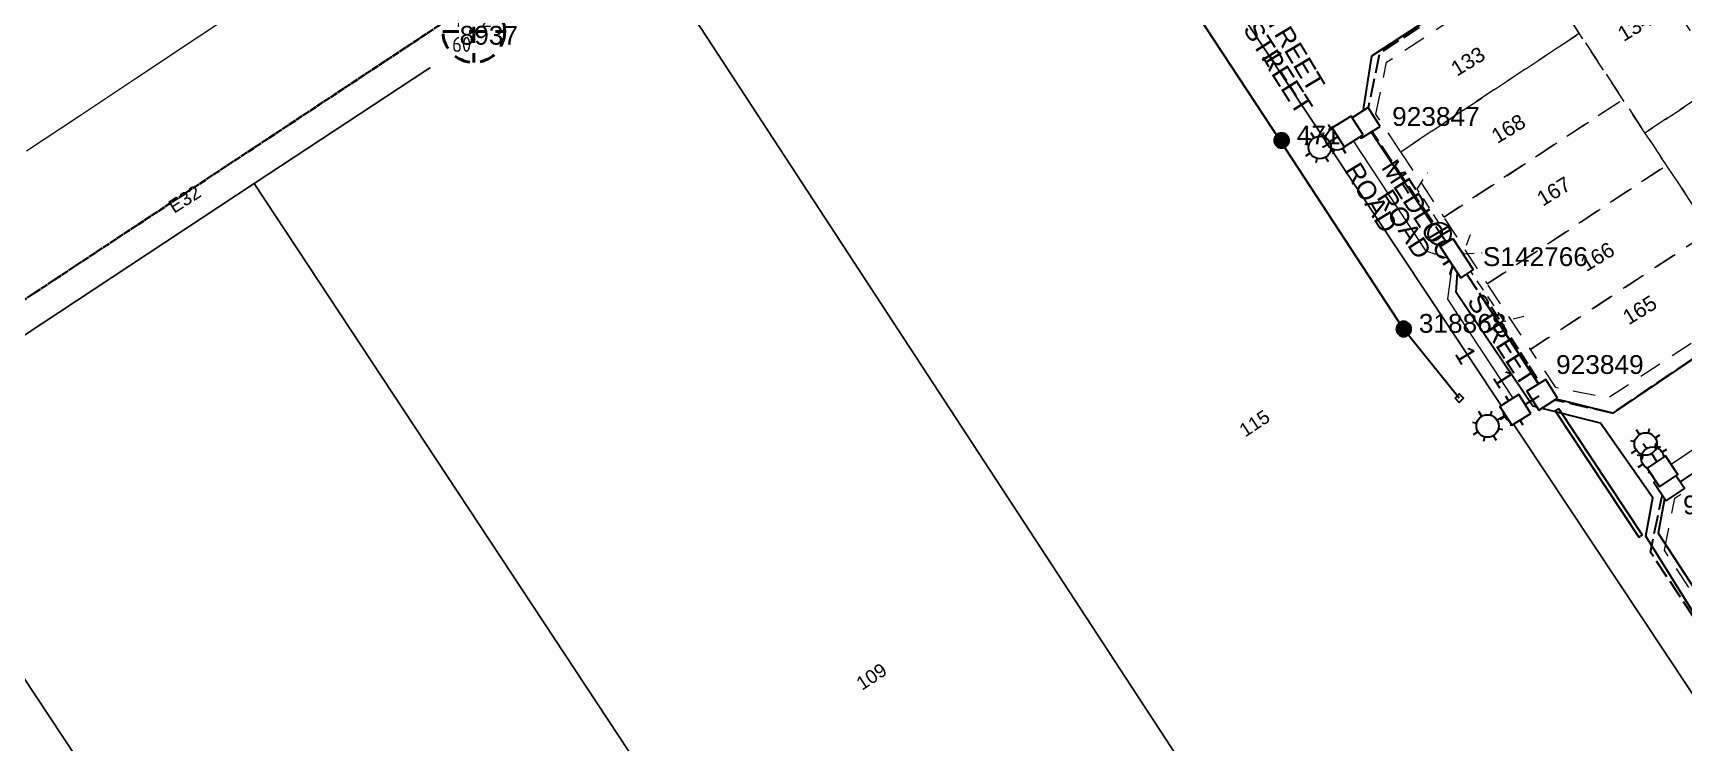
# Model space of a CAD drawing. Header units: metres. Extents: x 301970 to 303550, y 6271876 to 6273079.
# Drawn here: x 302171.3 to 302391, y 6272553.1 to 6272647.6 of the extents above; entities that cross this region are included whole.
import ezdxf
from ezdxf.enums import TextEntityAlignment as Align

# ---------------------------------------------------------------- set-up
doc = ezdxf.new("R2010")
doc.units = ezdxf.units.M
for name, pattern in [('Cable Exist OH', [1, 1, 0]), ('Dash', [5, 3, -2]), ('IE Trench LV', [6.5, 5, -1.5]), ('IECLdasha', [5, 3, -2])]:
    doc.linetypes.add(name, pattern=pattern)
for name, color, linetype in [('_User SL New', 7, 'Continuous'), ('_User_SL_SPonly', 7, 'Continuous'), ('Duct_SP_NEW', 7, 'Continuous'), ('Equip_LV_NEW', 7, 'Continuous'), ('Equip_SL_EXT', 7, 'Continuous'), ('Equip_SP_SL_EXT', 7, 'Continuous'), ('Mains_HV_EXT', 7, 'Continuous'), ('Mains_LV_EXT', 7, 'Continuous'), ('Mains_LV_NEW_R6', 7, 'Continuous'), ('Mains_LV_NEW_T84', 7, 'Continuous'), ('Mains_SL_EXT', 7, 'Continuous'), ('Notes_HV_MISC', 7, 'Continuous'), ('Notes_LV_MISC', 7, 'Continuous'), ('Services_SP_EXT', 7, 'Continuous'), ('SupportsOH_SP_TR_HV_LV_SL_EXT', 7, 'Continuous'), ('SupportsUG_SP_LV_NEW', 7, 'Continuous'), ('Trench_SP_NEW', 7, 'Continuous')]:
    doc.layers.add(name, color=color, linetype=linetype)
doc.layers.add('Cadastre Developer_SP_NEW', color=7, linetype='Continuous', lineweight=5)
doc.layers.add('Cadastre Roads_SP_NEW', color=7, linetype='Continuous', lineweight=5)
doc.layers.add('Cadastre Land Parcels_SP_EXT', color=7, linetype='Continuous', lineweight=5, transparency=0.7)
doc.layers.add('Cadastre Roads_SP_EXT', color=7, linetype='Continuous', lineweight=5, transparency=0.7)
doc.styles.add('iecARIAL', font='arial.ttf', dxfattribs={"height": 2})
doc.styles.add('IESYMBOL1', font='isocp.shx')
doc.styles.add('POLE_LABEL', font='arial.ttf')
doc.styles.add('RoadName', font='arial.ttf', dxfattribs={"height": 2.5})
doc.styles.add('SL_LABEL', font='arial.ttf')
doc.styles.add('SLCP_LABEL', font='arial.ttf', dxfattribs={"height": 3.5})
doc.styles.get("Standard").update_dxf_attribs({"font": 'arial.ttf'})
doc.linetypes.add('Cable New UG', pattern='A,7,-0.25,["x",Standard,S=2,R=0,X=0.2,Y=-0.8],-2.1', length=9.35)
doc.linetypes.add('Cable Rem', pattern='A,6.5,-0.001,["X",Standard,S=2.5,R=0,X=0,Y=-1.27],-0.001', length=6.502)
doc.linetypes.add('IE Trench HV', pattern='A,7,-0.2,["/",Standard,S=3,R=0,X=0.6,Y=-1.4],-2.5', length=9.7)
doc.linetypes.add('IECLROUO1', pattern='A,7,-0.7,[133,ltypeshp.shx,S=0.5,R=0,X=-0.3,Y=-0.1],-1.2', length=8.9)

# ---------------------------------------------------------------- blocks, each defined once
blk = doc.blocks.new('SL_LANTERN_EXT')
at = {"lineweight": 40}
for p, q in [((-1.46, 5.68), (-1.06, 5.28)), ((0, 1.97), (0, 6.47)), ((1.46, 5.68), (1.06, 5.28)), ((-2.25, 4.22), (2.25, 4.22)), ((-1.46, 2.76), (-1.06, 3.16)), ((0, 0), (0, 2.72)), ((1.46, 2.76), (1.06, 3.16))]:
    blk.add_line(p, q, dxfattribs=at)
blk.add_circle((0, 4.22), 1.5, dxfattribs=at)
at = {"style": 'iecARIAL', "flags": 8}
blk.add_attdef('ASSET_NUM', (1.5, 1.5), '', height=2.5, dxfattribs=at)
for tag, p, height, flags in [('OPERATING_VOLTAGE', (0.98, -1.65), 0.2, 9), ('ORIENTATION', (0.98, -1.85), 0.2, 9), ('OWNED_BY', (0.98, -2.05), 0.2, 9), ('STATE', (0.98, -2.25), 0.2, 9), ('CONSTRUCTED_VOLTAGE', (0.98, -0.65), 0.2, 9), ('CONTROL_TYPE', (0.98, -0.85), 0.2, 9), ('LANTERN_PURPOSE', (0.98, -1.05), 0.2, 9), ('LANTERN_TYPE', (0.98, -1.25), 0.2, 9), ('NO_PHASES', (0.98, -1.45), 0.2, 9), ('LNUMBER', (2.18, -3.25), 2.5, 8), ('USAGE', (0.98, -2.45), 0.2, 9), ('CEXIST', (0.98, -2.65), 0.2, 9), ('CNEW', (0.98, -2.85), 0.2, 9), ('CNUMBER', (0.98, -3.05), 0.2, 9), ('CREMOVE', (0.98, -3.25), 0.2, 9), ('CREPLACE', (0.98, -3.45), 0.2, 9), ('LKINGHEIGHT', (0.98, -3.65), 0.2, 9), ('LBRACKET', (0.98, -3.85), 0.2, 9), ('LBRACKETVOCAB', (0.98, -4.05), 0.2, 9), ('LCATEGORY', (0.98, -4.25), 0.2, 9), ('LCHARGE1', (0.98, -4.45), 0.2, 9), ('LCHARGE1PERCENT', (0.98, -4.65), 0.2, 9), ('LCHARGE2', (0.98, -4.85), 0.2, 9), ('LCHARGE2PERCENT', (0.98, -5.05), 0.2, 9), ('LCHARGE3', (0.98, -5.25), 0.2, 9), ('LCHARGE3PERCENT', (0.98, -5.45), 0.2, 9), ('LEXIST', (0.98, -5.65), 0.2, 9), ('LLAMP', (0.98, -5.85), 0.2, 9), ('LLAMPVOCAB', (0.98, -6.05), 0.2, 9), ('LMAST', (0.98, -6.25), 0.2, 9), ('LMASTVOCAB', (0.98, -6.45), 0.2, 9), ('LNEW', (0.98, -6.65), 0.2, 9), ('LANTNUMBER', (0.98, -6.85), 0.2, 9), ('LOUTREACH', (0.98, -7.25), 0.2, 9), ('LOUTREACHVOCAB', (0.98, -7.45), 0.2, 9), ('LRATECODE', (0.98, -7.65), 0.2, 9), ('LREMOVE', (0.98, -7.85), 0.2, 9), ('LREPLACE', (0.98, -8.05), 0.2, 9), ('LTYPE', (0.98, -8.25), 0.2, 9), ('LTYPEVOCAB', (0.98, -8.45), 0.2, 9), ('LEGEND', (0.98, -8.65), 0.2, 9), ('LOCATION', (0.98, -8.85), 0.2, 9), ('STREETNAME', (0.98, -9.25), 0.2, 9), ('SUBURB', (0.98, -9.45), 0.2, 1), ('NOTES', (0.98, -9.05), 0.2, 9)]:
    blk.add_attdef(tag, p, '', height=height, dxfattribs=dict(flags=flags))
blk = doc.blocks.new('CCP_EXT')
at = {"flags": 9}
for tag, p in [('STATE', (0, -1.8)), ('NOTES', (0, -2))]:
    blk.add_attdef(tag, text='', height=0.2, dxfattribs=at).set_placement(p, align=Align.MIDDLE_LEFT)
blk.add_wipeout([(0, 0.57), (0.57, 0), (0, -0.57), (-0.57, 0)])
blk.add_lwpolyline([(-0.57, 0), (0, 0.57), (0.57, 0), (0, -0.57), (-0.57, 0)])
at = {"flags": 1}
blk.add_attdef('Z', (0, 0), '', height=0.2, dxfattribs=at)
at = {"flags": 9}
for tag, p in [('CCP_TYPE', (0, 0)), ('CONSTRUCTED_VOLTAGE', (0, -0.2)), ('OPERATING_VOLTAGE', (0, -0.6)), ('ORIENTATION', (0, -0.8)), ('OWNED_BY', (0, -1)), ('NO_PHASES', (0, -0.4)), ('USAGE', (0, -1.2)), ('LEGEND', (0, -1.4)), ('LIFE_SUPPORT', (0, -1.6))]:
    blk.add_attdef(tag, text='', height=0.2, dxfattribs=at).set_placement(p, align=Align.MIDDLE_LEFT)
blk = doc.blocks.new('POLE_EXT')
blk.add_hatch(color=256).paths.add_polyline_path([(-1, 0, 1), (1, 0, 1)])
blk.add_lwpolyline([(-1, 0, 1), (1, 0, 1)], format="xyb", close=True)
for tag, height, flags, p in [('pNumber', 2.5, 8, (-17.84, 2.07)), ('OWNED_BY', 0.2, 9, (1.35, -0.4)), ('SPECIAL_USE', 0.2, 9, (1.35, -0.8)), ('STATE', 0.2, 9, (1.35, -1)), ('cLV', 0.2, 9, (1.35, -1.4)), ('hDepth', 0.2, 9, (1.35, -1.6)), ('hDia', 0.2, 9, (1.35, -1.8)), ('cHV', 0.2, 9, (1.35, -2)), ('PARENT', 0.2, 9, (1.35, -0.6)), ('USAGE', 0.2, 9, (1.35, -1.2)), ('LBRACKET', 0.2, 9, (1.35, -2.2)), ('cLinedev', 0.2, 9, (1.35, -3.4)), ('pExisting', 0.2, 9, (1.35, -3.8)), ('pFooting', 0.2, 9, (1.35, -4.4)), ('LExisting', 0.2, 9, (1.35, -2.4)), ('LANTNUMBER', 0.2, 9, (1.35, -2.6)), ('LOther', 0.2, 9, (1.35, -2.8)), ('LRemove', 0.2, 9, (1.35, -3)), ('LEGEND', 0.2, 9, (1.35, -3.2)), ('LOCATION', 0.2, 9, (1.35, -3.6)), ('PFNUMBER', 0.2, 9, (1.35, -4)), ('NEWPFNUMBER', 0.2, 9, (1.35, -4.2)), ('pNew', 0.2, 9, (1.35, -4.6)), ('pRelocate', 0.2, 9, (1.35, -5)), ('pRemove', 0.2, 9, (1.35, -5.2)), ('pReplace', 0.2, 9, (1.35, -5.4)), ('pStay', 0.2, 9, (1.35, -5.6)), ('pType', 0.2, 9, (1.35, -5.8)), ('cspan', 0.2, 9, (1.35, -6)), ('STREETNAME', 0.2, 9, (1.35, -6.2)), ('SUBURB', 0.2, 9, (1.35, -6.4)), ('NOTES', 0.2, 9, (1.35, -6.6)), ('OPERATED_BY', 0.2, 9, (1.36, -7.01)), ('MAINTAINED_BY', 0.2, 9, (1.36, -6.81))]:
    blk.add_attdef(tag, text='', height=height, dxfattribs=dict(flags=flags)).set_placement(p, align=Align.MIDDLE_LEFT)
at = {"style": 'POLE_LABEL'}
for tag, height, flags, p in [('ASSET_NUM', 2.5, 8, (2, 2)), ('STRUCTURE_PLANT_NUMBER', 0.2, 9, (1.35, 0.03)), ('STREET_CODE', 0.2, 9, (1.35, -0.2))]:
    blk.add_attdef(tag, text='', height=height, dxfattribs=dict(at, flags=flags)).set_placement(p, align=Align.MIDDLE_LEFT)
at = {"flags": 1}
blk.add_attdef('Z', (1.35, -7.33), '', height=0.2, dxfattribs=at)
blk = doc.blocks.new('SLCP_ZELL_EXT')
blk.add_wipeout([(-0.24, 7.5), (-0.71, 7.47), (-1.17, 7.41), (-1.64, 7.32), (-2.09, 7.21), (-2.54, 7.06), (-2.98, 6.89), (-3.41, 6.69), (-3.82, 6.46), (-4.22, 6.21), (-4.6, 5.93), (-4.96, 5.63), (-5.31, 5.31), (-5.63, 4.96), (-5.93, 4.6), (-6.21, 4.22), (-6.46, 3.82), (-6.69, 3.41), (-6.89, 2.98), (-7.06, 2.54), (-7.21, 2.09), (-7.32, 1.64), (-7.41, 1.17), (-7.47, 0.71), (-7.5, 0.24), (-7.5, -0.24), (-7.47, -0.71), (-7.41, -1.17), (-7.32, -1.64), (-7.21, -2.09), (-7.06, -2.54), (-6.89, -2.98), (-6.69, -3.41), (-6.46, -3.82), (-6.21, -4.22), (-5.93, -4.6), (-5.63, -4.96), (-5.31, -5.31), (-4.96, -5.63), (-4.6, -5.93), (-4.22, -6.21), (-3.82, -6.46), (-3.41, -6.69), (-2.98, -6.89), (-2.54, -7.06), (-2.09, -7.21), (-1.64, -7.32), (-1.17, -7.41), (-0.71, -7.47), (-0.24, -7.5), (0.24, -7.5), (0.71, -7.47), (1.17, -7.41), (1.64, -7.32), (2.09, -7.21), (2.54, -7.06), (2.98, -6.89), (3.41, -6.69), (3.82, -6.46), (4.22, -6.21), (4.6, -5.93), (4.96, -5.63), (5.31, -5.31), (5.63, -4.96), (5.93, -4.6), (6.21, -4.22), (6.46, -3.82), (6.69, -3.41), (6.89, -2.98), (7.06, -2.54), (7.21, -2.09), (7.32, -1.64), (7.41, -1.17), (7.47, -0.71), (7.5, -0.24), (7.5, 0.24), (7.47, 0.71), (7.41, 1.17), (7.32, 1.64), (7.21, 2.09), (7.06, 2.54), (6.89, 2.98), (6.69, 3.41), (6.46, 3.82), (6.21, 4.22), (5.93, 4.6), (5.63, 4.96), (5.31, 5.31), (4.96, 5.63), (4.6, 5.93), (4.22, 6.21), (3.82, 6.46), (3.41, 6.69), (2.98, 6.89), (2.54, 7.06), (2.09, 7.21), (1.64, 7.32), (1.17, 7.41), (0.71, 7.47), (0.24, 7.5)])
at = {"linetype": 'Dash', "lineweight": 40, "ltscale": 0.7}
for p, q in [((0, 4.11), (0, -4.11)), ((-4.11, 0), (4.11, 0))]:
    blk.add_line(p, q, dxfattribs=at)
blk.add_circle((0, 0), 4.11, dxfattribs=at)
at = {"lineweight": 40, "style": 'IESYMBOL1'}
for s, p in [('P', (-1.6, 0)), ('Z', (1.7, 0)), ('60', (-1.61, -3.31))]:
    blk.add_text(s, height=2, dxfattribs=at).set_placement(p, align=Align.BOTTOM_CENTER)
at = {"style": 'SLCP_LABEL'}
for tag, height, flags, p in [('ASSET_NUM', 2.5, 8, (2, 2)), ('STREET_CODE', 0.2, 9, (0, -0.2))]:
    blk.add_attdef(tag, text='', height=height, dxfattribs=dict(at, flags=flags)).set_placement(p, align=Align.MIDDLE_LEFT)
at = {"flags": 1}
blk.add_attdef('Z', (0, 0), '', height=0.2, dxfattribs=at)
at = {"flags": 9}
for tag, p in [('CONSTRUCTED_VOLTAGE', (0, -0.4)), ('CONTROL_TYPE', (0, -0.6)), ('OPERATING_VOLTAGE', (0, -1)), ('ORIENTATION', (0, -1.2)), ('OWNED_BY', (0, -1.4)), ('STATE', (0, -2)), ('NO_PHASES', (0, -0.8)), ('USAGE', (0, -1.6)), ('LOCATION', (0, -1.8)), ('NOTES', (0, -2.2))]:
    blk.add_attdef(tag, text='', height=0.2, dxfattribs=at).set_placement(p, align=Align.MIDDLE_LEFT)
blk = doc.blocks.new('*U69')
blk.add_wipeout([(0.9, 3.56), (3.63, -0.57), (1.98, -1.66), (-0.75, 2.47)])
at = {"lineweight": -3}
blk.add_lwpolyline([(0.9, 3.56), (3.63, -0.57), (1.98, -1.66), (-0.75, 2.47)], close=True, dxfattribs=at)
for tag, height, flags, p in [('ASSET_NUM', 2.5, 8, (2, 4)), ('STREET_CODE', 0.2, 9, (1.5, 2)), ('OWNED_BY', 0.2, 9, (1.5, 1.8)), ('OPERATED_BY', 0.2, 9, (1.5, 1.6)), ('STATE', 0.2, 9, (1.5, 1.2)), ('SUPPORT_TYPE', 0.2, 9, (1.5, 1)), ('SUBURB', 0.2, 9, (1.5, 0.2)), ('STREETNAME', 0.2, 9, (1.5, 0)), ('MAINTAINED_BY', 0.2, 9, (1.5, 1.4)), ('USAGE', 0.2, 9, (1.5, 0.8)), ('LEGEND', 0.2, 9, (1.5, 0.6)), ('PARENT', 0.2, 9, (1.5, 0.4)), ('Z', 0.2, 1, (1.5, -0.6)), ('LOCATION', 0.2, 9, (1.5, -0.2)), ('NOTES', 0.2, 9, (1.5, -0.4))]:
    blk.add_attdef(tag, text='', height=height, dxfattribs=dict(flags=flags)).set_placement(p, align=Align.MIDDLE_LEFT)
blk = doc.blocks.new('*U62')
for tag, flags, p in [('ACTUAL_STATUS', 9, (1.5, 0)), ('CONSTRUCTED_VOLTAGE', 9, (1.5, -0.2)), ('OPERATING_VOLTAGE', 9, (1.5, -0.6)), ('ORIENTATION', 9, (1.5, -0.8)), ('STATE', 9, (1.5, -1)), ('SWITCH_TYPE', 9, (1.5, -1.2)), ('OWNED_BY', 9, (1.5, -1.8)), ('OPERATED_BY', 9, (1.5, -2)), ('NO_PHASES', 9, (1.5, -0.4)), ('USAGE', 9, (1.5, -1.4)), ('NOTES', 9, (1.5, -1.6)), ('MAINTAINED_BY', 9, (1.5, -2.2)), ('TYPE', 9, (1.5, -2.6)), ('Z', 1, (1.5, -2.8)), ('NUMBER_OF_PHASES', 9, (1.5, -2.4))]:
    blk.add_attdef(tag, text='', height=0.2, dxfattribs=dict(flags=flags)).set_placement(p, align=Align.MIDDLE_LEFT)
blk.add_wipeout([(-2.15, -2.19), (-2.34, -2.2), (-2.52, -2.23), (-2.7, -2.29), (-2.87, -2.37), (-3.03, -2.47), (-3.18, -2.58), (-3.3, -2.72), (-3.42, -2.87), (-3.51, -3.03), (-3.58, -3.21), (-3.63, -3.39), (-3.65, -3.57), (-3.65, -3.76), (-3.63, -3.95), (-3.59, -4.13), (-3.52, -4.31), (-3.43, -4.47), (-3.32, -4.62), (-3.2, -4.76), (-3.05, -4.88), (-2.89, -4.98), (-2.73, -5.07), (-2.55, -5.13), (-2.36, -5.16), (-2.18, -5.18), (-1.99, -5.17), (-1.8, -5.13), (-1.63, -5.08), (-1.46, -5), (-1.3, -4.9), (-1.15, -4.78), (-1.02, -4.65), (-0.91, -4.49), (-0.82, -4.33), (-0.75, -4.16), (-0.7, -3.98), (-0.67, -3.79), (-0.67, -3.6), (-0.69, -3.42), (-0.74, -3.23), (-0.81, -3.06), (-0.89, -2.89), (-1, -2.74), (-1.13, -2.6), (-1.27, -2.48), (-1.43, -2.38), (-1.6, -2.3), (-1.78, -2.24), (-1.96, -2.2)])
for p, q in [((-3.39, -4.54), (-1.28, -2.47)), ((-3.04, -4.9), (-0.93, -2.82))]:
    blk.add_line(p, q)
blk.add_circle((-2.16, -3.68), 1.5)
blk = doc.blocks.new('COLUMN_NEW')
at = {"flags": 1}
blk.add_attdef('Z', text='', height=0.2, dxfattribs=at).set_placement((1.5, -2.8), align=Align.MIDDLE_LEFT)
blk.add_wipeout([(-1.485, -1.485), (1.485, -1.485), (1.485, 1.485), (-1.485, 1.485)])
at = {"lineweight": -3}
blk.add_lwpolyline([(-1.485, -1.485), (1.485, -1.485), (1.485, 1.485), (-1.485, 1.485)], close=True, dxfattribs=at)
for tag, height, flags, p in [('ASSET_NUM', 2.5, 8, (2, 2)), ('STREET_CODE', 0.2, 9, (1.5, 0)), ('OWNED_BY', 0.2, 9, (1.5, -0.4)), ('OPERATED_BY', 0.2, 9, (1.5, -0.6)), ('STATE', 0.2, 9, (1.5, -1)), ('SUBURB', 0.2, 9, (1.5, -1.8)), ('STREETNAME', 0.2, 9, (1.5, -2)), ('COLUMN_TYPE', 0.2, 9, (1.5, -0.2)), ('USAGE', 0.2, 9, (1.5, -1.2)), ('MAINTAINED_BY', 0.2, 9, (1.5, -0.8)), ('LEGEND', 0.2, 9, (1.5, -1.4)), ('PARENT', 0.2, 9, (1.5, -1.6)), ('LOCATION', 0.2, 9, (1.5, -2.2)), ('NOTES', 0.2, 9, (1.5, -2.4)), ('LABEL_ALIGNMENT', 0.2, 9, (1.5, -2.6))]:
    blk.add_attdef(tag, text='', height=height, dxfattribs=dict(flags=flags)).set_placement(p, align=Align.MIDDLE_LEFT)
at = {"style": 'POLE_LABEL', "flags": 9}
blk.add_attdef('STRUCTURE_PLANT_NUMBER', text='', height=0.2, dxfattribs=at).set_placement((1.5, 0.242), align=Align.MIDDLE_LEFT)
blk = doc.blocks.new('*U133')
for p, q in [((0, 0), (-1.27, -1.91)), ((0, 0), (0, 0)), ((-3.35, -2.33), (-3.97, -1.91)), ((-2.5, -1.14), (-2.39, -1.69)), ((-4.12, -3.57), (-3.57, -3.46)), ((-0.22, -4.4), (-0.85, -3.99)), ((-0.07, -2.75), (-0.63, -2.86)), ((-2.93, -4.41), (-3.34, -5.03)), ((-1.69, -5.18), (-1.8, -4.63))]:
    blk.add_line(p, q)
blk.add_circle((-2.1, -3.16), 1.5)
at = {"style": 'SL_LABEL'}
for tag, height, flags, p in [('ASSET_NUM', 2.5, 8, (2, 2)), ('STREET_CODE', 0.2, 9, (0, -0.2))]:
    blk.add_attdef(tag, text='', height=height, dxfattribs=dict(at, flags=flags)).set_placement(p, align=Align.MIDDLE_LEFT)
for tag, p, flags in [('Z', (0, 0), 1), ('OPERATED_BY', (0, -9.61), 9)]:
    blk.add_attdef(tag, p, '', height=0.2, dxfattribs=dict(flags=flags))
for tag, height, flags, p in [('CONSTRUCTED_VOLTAGE', 0.2, 9, (0, -0.4)), ('CONTROL_TYPE', 0.2, 9, (0, -0.6)), ('OPERATING_VOLTAGE', 0.2, 9, (0, -1.4)), ('ORIENTATION', 0.2, 9, (0, -1.6)), ('OWNED_BY', 0.2, 9, (0, -1.8)), ('STATE', 0.2, 9, (0, -2)), ('LANTERN_PURPOSE', 0.2, 9, (0, -0.8)), ('LANTERN_TYPE', 0.2, 9, (0, -1)), ('NO_PHASES', 0.2, 9, (0, -1.2)), ('USAGE', 0.2, 9, (0, -2.2)), ('LNUMBER', 2.5, 8, (1.2, -2.8)), ('CEXIST', 0.2, 9, (0, -2.4)), ('CNEW', 0.2, 9, (0, -2.6)), ('CNUMBER', 0.2, 9, (0, -2.8)), ('CREMOVE', 0.2, 9, (0, -3)), ('CREPLACE', 0.2, 9, (0, -3.2)), ('LKINGHEIGHT', 0.2, 9, (0, -3.4)), ('LBRACKET', 0.2, 9, (0, -3.6)), ('LBRACKETVOCAB', 0.2, 9, (0, -3.8)), ('LCATEGORY', 0.2, 9, (0, -4)), ('LCHARGE1', 0.2, 9, (0, -4.2)), ('LCHARGE1PERCENT', 0.2, 9, (0, -4.4)), ('LCHARGE2', 0.2, 9, (0, -4.6)), ('LCHARGE2PERCENT', 0.2, 9, (0, -4.8)), ('LCHARGE3', 0.2, 9, (0, -5)), ('LCHARGE3PERCENT', 0.2, 9, (0, -5.2)), ('LEXIST', 0.2, 9, (0, -5.4)), ('LLAMP', 0.2, 9, (0, -5.6)), ('LLAMPVOCAB', 0.2, 9, (0, -5.8)), ('LMAST', 0.2, 9, (0, -6)), ('LMASTVOCAB', 0.2, 9, (0, -6.2)), ('LNEW', 0.2, 9, (0, -6.4)), ('LANTNUMBER', 0.2, 9, (0, -6.6)), ('SUBURB', 0.2, 9, (0, -8.6)), ('STREETNAME', 0.2, 9, (0, -8.8)), ('LOUTREACH', 0.2, 9, (0, -7)), ('LOUTREACHVOCAB', 0.2, 9, (0, -7.2)), ('LRATECODE', 0.2, 9, (0, -7.4)), ('LREMOVE', 0.2, 9, (0, -7.6)), ('LREPLACE', 0.2, 9, (0, -7.8)), ('LTYPE', 0.2, 9, (0, -8)), ('LTYPEVOCAB', 0.2, 9, (0, -8.2)), ('LEGEND', 0.2, 9, (0, -8.4)), ('LOCATION', 0.2, 9, (0, -9)), ('NOTES', 0.2, 9, (0, -9.2)), ('MAINTAINED_BY', 0.2, 9, (0, -9.86))]:
    blk.add_attdef(tag, text='', height=height, dxfattribs=dict(flags=flags)).set_placement(p, align=Align.MIDDLE_LEFT)

msp = doc.modelspace()

# ---------------------------------------------------------------- linework, layer by layer
at = {"layer": 'Cadastre Developer_SP_NEW', "linetype": 'IECLdasha', "flags": 128}
for points in [[(302385.8, 6272634.31), (302371.03, 6272656.64), (302381.46, 6272663.52), (302396.24, 6272641.19), (302385.8, 6272634.31)], [(302400.58, 6272611.98), (302385.8, 6272634.31), (302396.24, 6272641.19), (302411.01, 6272618.86), (302400.58, 6272611.98)]]:
    msp.add_lwpolyline(points, dxfattribs=at)
at = {"layer": 'Cadastre Land Parcels_SP_EXT', "linetype": 'Continuous'}
for points in [[(302438.4, 6272542.74), (302465.23, 6272560.6), (302353.23, 6272728.13), (302302.52, 6272694.72), (302414.01, 6272526.7), (302438.4, 6272542.74)], [(302414.01, 6272526.7), (302302.52, 6272694.72), (302251.7, 6272661.21), (302362.11, 6272492.34), (302414.01, 6272526.7)], [(302362.11, 6272492.34), (302251.7, 6272661.21), (302200.71, 6272627.55), (302311.87, 6272459.07), (302362.11, 6272492.34)], [(302311.87, 6272459.07), (302200.71, 6272627.55), (302155.73, 6272597.88), (302153.47, 6272586.8), (302260.47, 6272425.04), (302311.87, 6272459.07)]]:
    msp.add_lwpolyline(points, close=True, dxfattribs=at)
at = {"layer": 'Cadastre Roads_SP_EXT', "linetype": 'Continuous'}
for points in [[(302201.07, 6272652.26), (302192.85, 6272646.77), (302185.15, 6272641.68), (302177.34, 6272636.45), (302170.39, 6272631.87)], [(302260.47, 6272425.04), (302153.47, 6272586.8), (302132.12, 6272581.95), (302150.82, 6272553.66), (302158.92, 6272541.43)]]:
    msp.add_lwpolyline(points, dxfattribs=at)
at = {"layer": 'Duct_SP_NEW'}
for p in [(302384.98, 6272580.5), (302385.41, 6272580.79)]:
    msp.add_line(p, (302385.19, 6272580.65), dxfattribs=at)
at = {"layer": 'Mains_LV_NEW_T84', "linetype": 'Cable New UG', "ltscale": 0.5, "flags": 128}
for points in [[(302345.58, 6272675.59), (302344.21, 6272677.64), (302340.84, 6272675.33), (302351.42, 6272660.94), (302358.34, 6272665.63), (302365.47, 6272654.96), (302349.39, 6272644.51), (302348.11, 6272636.32), (302357.57, 6272622.06)], [(302409.92, 6272616.22), (302381.51, 6272597.02), (302372.74, 6272599.15), (302363.76, 6272612.95)], [(302414.29, 6272603.92), (302388.56, 6272586.59), (302387.56, 6272581.01), (302400.07, 6272561.85), (302399.9, 6272560.15)]]:
    msp.add_lwpolyline(points, dxfattribs=at)
at = {"layer": 'Trench_SP_NEW', "color": 170, "linetype": 'Dash', "lineweight": 9, "ltscale": 0.5}
for points in [[(302369.7, 6272609.85), (302367.12, 6272609.21), (302361.19, 6272617.99), (302355.49, 6272626.81), (302356.84, 6272628.97)], [(302362.52, 6272620.72), (302361.57, 6272618.19), (302364.12, 6272618.33)]]:
    msp.add_lwpolyline(points, dxfattribs=at)
at = {"layer": 'Trench_SP_NEW', "linetype": 'IE Trench LV', "ltscale": 0.5, "flags": 128}
msp.add_lwpolyline([(302397.71, 6272561.67), (302386.53, 6272578.52), (302388.27, 6272586.92)], dxfattribs=at)

# ---------------------------------------------------------------- block references
at = {"layer": '_User_SL_SPonly', "rotation": 334.5742614927381}
msp.add_blockref('*U133', (302348.07, 6272635.45), dxfattribs=at)
at = {"layer": 'Equip_SP_SL_EXT'}
ref = msp.add_blockref('SL_LANTERN_EXT', (302224.36, 6272647.9), dxfattribs=at)
ref.add_attrib('ASSET_NUM', '9566', dxfattribs={"layer": '0', "height": 2.5, "rotation": 304.3543, "style": 'iecARIAL'}).set_placement((302225.86, 6272649.4), align=Align.BOTTOM_LEFT)
at = {"layer": 'SupportsOH_SP_TR_HV_LV_SL_EXT'}
ref = msp.add_blockref('POLE_EXT', (302224.4, 6272647.96), dxfattribs=at)
ref.add_attrib('ASSET_NUM', '432', dxfattribs={"layer": '0', "height": 2.5, "rotation": 359.9824, "style": 'POLE_LABEL'}).set_placement((302226.4, 6272648.71), align=Align.TOP_LEFT)
ref = msp.add_blockref('POLE_EXT', (302337.45, 6272633.28), dxfattribs=at)
ref.add_attrib('ASSET_NUM', '471', dxfattribs={"layer": '0', "height": 2.5, "style": 'POLE_LABEL'}).set_placement((302339.45, 6272634.03), align=Align.MIDDLE_LEFT)
ref = msp.add_blockref('POLE_EXT', (302353.7, 6272608.2), dxfattribs=at)
ref.add_attrib('ASSET_NUM', '318868', dxfattribs={"layer": '0', "height": 2.5, "style": 'POLE_LABEL'}).set_placement((302355.7, 6272608.95), align=Align.MIDDLE_LEFT)

# ---------------------------------------------------------------- texts
at = {"layer": 'Cadastre Developer_SP_NEW'}
for s, p in [('134', (302384.95, 6272647.6)), ('133', (302362.76, 6272642.98)), ('168', (302368.14, 6272634.02)), ('167', (302374.19, 6272625.68)), ('166', (302379.99, 6272616.98)), ('165', (302385.62, 6272609.89))]:
    msp.add_text(s, height=2, rotation=31.4973, dxfattribs=at).set_placement(p, align=Align.CENTER)
at = {"layer": 'Cadastre Land Parcels_SP_EXT'}
for s, rotation, p in [('115', 33.4822, (302332.58, 6272593.74)), ('109', 33.4824, (302281.6, 6272560.04))]:
    msp.add_text(s, height=1.8, rotation=rotation, dxfattribs=at).set_placement(p)
at = {"layer": 'Mains_LV_EXT'}
msp.add_text('E32', height=1.8, rotation=32.413, dxfattribs=at).set_placement((302190.04, 6272623.52))
at = {"layer": 'Notes_HV_MISC', "lineweight": 0, "style": 'RoadName'}
for s, p in [('MEDLOCK        STREET', (302332.25, 6272656.79)), ('ROAD                   1', (302328.95, 6272656.56))]:
    msp.add_text(s, height=2.5, rotation=301.0127, dxfattribs=at).set_placement(p, align=Align.MIDDLE_CENTER)
at = {"layer": 'Notes_LV_MISC', "lineweight": 0, "style": 'RoadName'}
msp.add_text('MEDLOCK     STREET', height=2.5, rotation=302.3769, dxfattribs=at).set_placement((302331.05, 6272652.31), align=Align.MIDDLE_CENTER)

# ---------------------------------------------------------------- next in the draw order: block references
at = {"layer": 'Services_SP_EXT'}
for p in [(302229.89, 6272642.95), (302361.09, 6272599)]:
    msp.add_blockref('CCP_EXT', p, dxfattribs=at)

# ---------------------------------------------------------------- next in the draw order: linework, layer by layer
at = {"layer": 'Cadastre Roads_SP_EXT', "linetype": 'Continuous'}
msp.add_lwpolyline([(302155.73, 6272597.88), (302200.71, 6272627.55), (302200.71, 6272627.55), (302251.7, 6272661.21), (302302.52, 6272694.72), (302353.23, 6272728.13), (302404.23, 6272761.83)], dxfattribs=at)
at = {"layer": 'Mains_LV_NEW_R6', "linetype": 'IECLROUO1', "lineweight": 0, "ltscale": 0.5, "flags": 128}
msp.add_lwpolyline([(302360.12, 6272616.79), (302359.51, 6272612.19), (302368.22, 6272598.98)], dxfattribs=at)
at = {"layer": 'Mains_LV_NEW_T84', "linetype": 'Cable New UG', "ltscale": 0.5, "flags": 128}
msp.add_lwpolyline([(302397.71, 6272561.67), (302385.92, 6272580.62), (302386.85, 6272585.75), (302379.87, 6272595.67), (302370.86, 6272597.93), (302360.66, 6272613.04), (302360.85, 6272615.71)], dxfattribs=at)
at = {"layer": 'Services_SP_EXT'}
for points in [[(302361.09, 6272599), (302353.71, 6272608.13), (302337.35, 6272633.17), (302320.72, 6272658.48), (302303.24, 6272700.41)], [(302224.4, 6272647.96), (302229.89, 6272642.95)]]:
    msp.add_lwpolyline(points, dxfattribs=at)
at = {"layer": 'Trench_SP_NEW', "linetype": 'IE Trench LV', "ltscale": 0.5, "flags": 128}
msp.add_lwpolyline([(302362.05, 6272615.55), (302372.9, 6272598.97), (302381.51, 6272597.02), (302409.92, 6272616.22)], dxfattribs=at)

# ---------------------------------------------------------------- next in the draw order: block references
at = {"layer": '_User SL New', "rotation": 334.5742614927381}
msp.add_blockref('*U133', (302368.11, 6272597.24), dxfattribs=at)

# ---------------------------------------------------------------- next in the draw order: block references
at = {"layer": '_User_SL_SPonly'}
ref = msp.add_blockref('COLUMN_NEW', (302372.13, 6272599.44), dxfattribs=dict(at, rotation=122.2132911377811))
ref.add_attrib('ASSET_NUM', '923849', dxfattribs={"layer": '0', "height": 2.5}).set_placement((302373.97, 6272603.47), align=Align.MIDDLE_LEFT)
ref = msp.add_blockref('COLUMN_NEW', (302389.02, 6272587.37), dxfattribs=dict(at, rotation=33.65531166863003))
ref.add_attrib('ASSET_NUM', '923851', dxfattribs={"layer": '0', "height": 2.5}).set_placement((302390.87, 6272584.79), align=Align.MIDDLE_LEFT)
at = {"layer": 'Equip_LV_NEW', "linetype": 'Cable New UG', "rotation": 346.6967756096443}
msp.add_blockref('*U62', (302361.41, 6272623.95), dxfattribs=at)
at = {"layer": 'Equip_SL_EXT'}
ref = msp.add_blockref('SLCP_ZELL_EXT', (302229.93, 6272647.79), dxfattribs=at)
ref.add_attrib('ASSET_NUM', '8937', dxfattribs={"layer": '0', "height": 2.5, "style": 'SLCP_LABEL'}).set_placement((302231.93, 6272648.54), align=Align.TOP_CENTER)

# ---------------------------------------------------------------- next in the draw order: linework, layer by layer
at = {"layer": 'Cadastre Developer_SP_NEW', "linetype": 'IECLdasha', "flags": 128}
msp.add_lwpolyline([(302364.82, 6272614.19), (302388.66, 6272629.99), (302394.48, 6272621.19), (302370.57, 6272605.49), (302364.82, 6272614.19)], dxfattribs=at)
at = {"layer": 'Duct_SP_NEW'}
for p in [(302373.83, 6272597.32), (302374.27, 6272597.61)]:
    msp.add_line(p, (302374.05, 6272597.46), dxfattribs=at)
at = {"layer": 'Mains_HV_EXT', "linetype": 'Cable Exist OH'}
msp.add_lwpolyline([(302154, 6272601.45), (302266.57, 6272675.91)], dxfattribs=at)
at = {"layer": 'Mains_LV_EXT', "linetype": 'Cable Exist OH'}
msp.add_lwpolyline([(302154, 6272601.45), (302224.4, 6272647.96)], dxfattribs=at)
at = {"layer": 'Mains_SL_EXT', "linetype": 'Cable Exist OH'}
msp.add_lwpolyline([(302154, 6272601.45), (302224.4, 6272647.96)], dxfattribs=at)
at = {"layer": 'Trench_SP_NEW', "linetype": 'IE Trench LV', "ltscale": 0.5, "flags": 128}
msp.add_lwpolyline([(302359.38, 6272619.7), (302348.61, 6272635.73), (302350.53, 6272644.95), (302367.57, 6272656.09)], dxfattribs=at)

# ---------------------------------------------------------------- next in the draw order: block references
at = {"layer": '_User SL New', "linetype": 'IE Trench HV', "rotation": 246.016282023587}
msp.add_blockref('*U133', (302387.93, 6272589.69), dxfattribs=at)
at = {"layer": '_User_SL_SPonly'}
for p, rotation in [((302371.69, 6272599.26), 334.5742614927381), ((302388.82, 6272587.81), 246.016282023587)]:
    msp.add_blockref('*U133', p, dxfattribs=dict(at, rotation=rotation))

# ---------------------------------------------------------------- next in the draw order: texts
at = {"layer": 'Cadastre Roads_SP_NEW', "linetype": 'Cable Rem', "style": 'RoadName'}
for s, p in [('MEDLOCK    STREET', (302361.1, 6272615.68)), ('ROAD                   1', (302359.29, 6272613.59))]:
    msp.add_text(s, height=2.5, rotation=302.7174, dxfattribs=at).set_placement(p, align=Align.MIDDLE_CENTER)
at = {"layer": 'Notes_LV_MISC', "lineweight": 0, "style": 'RoadName'}
msp.add_text('ROAD                   1', height=2.5, rotation=301.0127, dxfattribs=at).set_placement((302354.62, 6272616.95), align=Align.MIDDLE_CENTER)

# ---------------------------------------------------------------- next in the draw order: block references
at = {"layer": '_User SL New'}
for p, rotation in [((302368.55, 6272597.43), 122.2132911377811), ((302388.13, 6272589.25), 33.65531166863003)]:
    msp.add_blockref('COLUMN_NEW', p, dxfattribs=dict(at, rotation=rotation))
at = {"layer": '_User_SL_SPonly'}
ref = msp.add_blockref('COLUMN_NEW', (302348.51, 6272635.63), dxfattribs=dict(at, rotation=122.2132911377811))
ref.add_attrib('ASSET_NUM', '923847', dxfattribs={"layer": '0', "height": 2.5}).set_placement((302352.15, 6272636.48), align=Align.MIDDLE_LEFT)

# ---------------------------------------------------------------- next in the draw order: linework, layer by layer
at = {"layer": 'Cadastre Developer_SP_NEW', "linetype": 'IECLdasha', "flags": 128}
for points in [[(302349.99, 6272636.77), (302351.41, 6272643.7), (302371.03, 6272656.64), (302377.04, 6272647.54), (302353.29, 6272631.79), (302349.99, 6272636.77)], [(302353.29, 6272631.79), (302377.04, 6272647.54), (302382.87, 6272638.74), (302359.04, 6272623.1), (302353.29, 6272631.79)], [(302359.04, 6272623.1), (302382.87, 6272638.74), (302388.66, 6272629.99), (302364.82, 6272614.19), (302359.04, 6272623.1)], [(302370.57, 6272605.49), (302394.49, 6272621.19), (302400.58, 6272611.98), (302380.88, 6272598.98), (302373.95, 6272600.4), (302370.57, 6272605.49)], [(302388.38, 6272578.77), (302389.79, 6272585.69), (302409.41, 6272598.63), (302415.43, 6272589.54), (302391.67, 6272573.79), (302388.38, 6272578.77)]]:
    msp.add_lwpolyline(points, dxfattribs=at)
at = {"layer": 'Duct_SP_NEW'}
for p, q in [((302373.83, 6272597.32), (302384.98, 6272580.5)), ((302374.27, 6272597.61), (302385.41, 6272580.79))]:
    msp.add_line(p, q, dxfattribs=at)
at = {"layer": 'Mains_LV_NEW_R6', "linetype": 'IECLROUO1', "lineweight": 0, "ltscale": 0.5, "flags": 128}
msp.add_lwpolyline([(302417.93, 6272607.33), (302415.9, 6272608.07), (302389.3, 6272590.18)], dxfattribs=at)

# ---------------------------------------------------------------- next in the draw order: block references
at = {"layer": '_User SL New', "rotation": 334.5742614927381}
msp.add_blockref('*U133', (302345.78, 6272634.31), dxfattribs=at)

# ---------------------------------------------------------------- next in the draw order: block references
at = {"layer": '_User SL New', "rotation": 122.2132911377811}
msp.add_blockref('COLUMN_NEW', (302346.23, 6272634.49), dxfattribs=at)

# ---------------------------------------------------------------- next in the draw order: linework, layer by layer
at = {"layer": 'Mains_LV_NEW_R6', "linetype": 'IECLROUO1', "lineweight": 0, "ltscale": 0.5, "flags": 128}
msp.add_lwpolyline([(302359.59, 6272617.59), (302356.69, 6272618.56), (302347.02, 6272633.24)], dxfattribs=at)

# ---------------------------------------------------------------- next in the draw order: block references
at = {"layer": 'SupportsUG_SP_LV_NEW'}
ref = msp.add_blockref('*U69', (302359.31, 6272616.69), dxfattribs=at)
ref.add_attrib('ASSET_NUM', 'S142766', dxfattribs={"layer": '0', "height": 2.5}).set_placement((302364.23, 6272617.83), align=Align.MIDDLE_LEFT)

doc.saveas('drawing.dxf')
